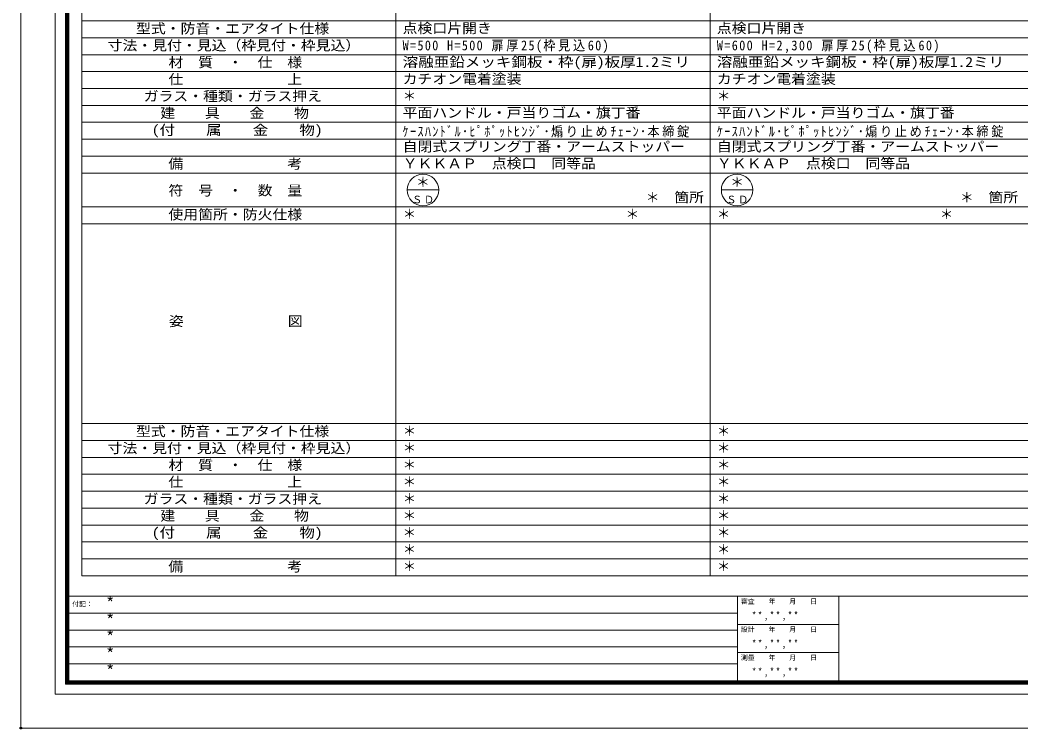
# Model space of a CAD drawing. Units: millimetres, scale not verified. Extents: x -14862 to 14850, y -10512 to 10500.
# Drawn here: x -14862 to -49, y -10512 to -30 of the extents above; entities that cross this region are included whole.
import ezdxf
from ezdxf.enums import TextEntityAlignment as Align

# ---------------------------------------------------------------- set-up
doc = ezdxf.new("R2010")
doc.units = ezdxf.units.MM
doc.header["$LTSCALE"] = 50
doc.header["$PDMODE"] = 32
doc.header["$PDSIZE"] = 25
doc.layers.add('0-0_0', color=7, linetype='Continuous')
doc.layers.add('0-2_YKK_ZWAK', color=7, linetype='Continuous')
for name, color, linetype, lineweight in [('0-1_USER1', 7, 'Continuous', 9), ('0-3_YKK_11', 7, 'Continuous', 9), ('0-4_YKK_12', 2, 'Continuous', 9), ('0-5_YSS_K', 4, 'Continuous', 9), ('0-6_YKK_13', 3, 'Continuous', 9)]:
    doc.layers.add(name, color=color, linetype=linetype, lineweight=lineweight)
doc.styles.add('ＭＳ ゴシック', font='')
doc.styles.get('ＭＳ ゴシック').set_extended_font_data('MS Gothic')

msp = doc.modelspace()

# ---------------------------------------------------------------- linework, layer by layer
at = {"layer": '0-1_USER1'}
for p, q in [((-14850, -10500), (-14850, 10500)), ((-14340.23, -9999.25), (-14340.23, 9987.41)), ((-14190.23, -9849.81), (-14190.23, 9837.97)), ((-14177.82, -9837.41), (-14177.82, 9825.57)), ((-14164.85, -9825), (-14164.85, 9812.59)), ((-14152.44, -9812.03), (-14152.44, 9799.62)), ((-14140.04, -9799.06), (-14140.04, 9787.22)), ((-13949.96, -8247.06), (-13949.96, 9617.94)), ((-9299.96, -8247.06), (-9299.96, 9617.94)), ((-4649.96, -8247.06), (-4649.96, 9617.94)), ((-13949.96, -42.06), (13950.04, -42.06)), ((-13949.96, -292.06), (13950.04, -292.06)), ((-13949.96, -542.06), (13950.04, -542.06)), ((-13949.96, -792.06), (13950.04, -792.06)), ((-13949.96, -1042.06), (13950.04, -1042.06)), ((-13949.96, -1292.06), (13950.04, -1292.06)), ((-13949.96, -1542.06), (13950.04, -1542.06)), ((-13949.96, -1792.06), (13950.04, -1792.06)), ((-13949.96, -2042.06), (13950.04, -2042.06)), ((-13949.96, -2292.06), (13950.04, -2292.06)), ((-9133.29, -2542.06), (-8666.63, -2542.06)), ((-4483.29, -2542.06), (-4016.63, -2542.06)), ((-13949.96, -2792.06), (13950.04, -2792.06)), ((-13949.96, -3042.06), (13950.04, -3042.06)), ((-13949.96, -5997.06), (13950.04, -5997.06)), ((-13949.96, -6247.06), (13950.04, -6247.06)), ((-13949.96, -6497.06), (13950.04, -6497.06)), ((-13949.96, -6747.06), (13950.04, -6747.06)), ((-13949.96, -6997.06), (13950.04, -6997.06)), ((-13949.96, -7247.06), (13950.04, -7247.06)), ((-13949.96, -7497.06), (13950.04, -7497.06)), ((-13949.96, -7747.06), (13950.04, -7747.06)), ((-13949.96, -7997.06), (13950.04, -7997.06)), ((-13949.96, -8247.06), (13950.04, -8247.06)), ((-14190.23, -8550.56), (14190.23, -8550.56)), ((-4245.68, -8550.56), (-4245.68, -9849.81)), ((-2746.8, -8550.56), (-2746.8, -9849.81)), ((-4245.68, -8798.68), (-14190.23, -8798.68)), ((-2746.8, -8965.6), (-4245.68, -8965.6)), ((-4245.68, -9049.62), (-14190.23, -9049.62)), ((-4245.68, -9299.44), (-14190.23, -9299.44)), ((-2746.8, -9382.33), (-4245.68, -9382.33)), ((-4245.68, -9549.25), (-14190.23, -9549.25)), ((14190.23, -9849.81), (-14190.23, -9849.81)), ((14177.82, -9837.41), (-14177.82, -9837.41)), ((14165.42, -9825), (-14164.85, -9825)), ((14152.45, -9812.03), (-14152.44, -9812.03)), ((14140.04, -9799.06), (-14140.04, -9799.06)), ((14340.79, -9999.25), (-14340.23, -9999.25)), ((-14850, -10500), (14850, -10500))]:
    msp.add_line(p, q, dxfattribs=at)
for centre in [(-8899.96, -2542.06), (-4249.96, -2542.06)]:
    msp.add_circle(centre, 233.33, dxfattribs=at)
msp.add_point((-14850, -10500), dxfattribs=at)
at = {"layer": '0-2_YKK_ZWAK'}
msp.add_point((-14850, -10500), dxfattribs=at)
at = {"layer": '0-3_YKK_11'}
msp.add_point((-14850, -10500), dxfattribs=at)
at = {"layer": '0-4_YKK_12'}
msp.add_point((-14850, -10500), dxfattribs=at)
at = {"layer": '0-5_YSS_K'}
msp.add_point((-14850, -10500), dxfattribs=at)
at = {"layer": '0-6_YKK_13'}
msp.add_point((-14850, -10500), dxfattribs=at)

# ---------------------------------------------------------------- texts
at = {"layer": '0-0_0', "style": 'ＭＳ ゴシック'}
for s, width, p in [('点検口片開き', 1.1, (-9199.96, -267.06)), ('点検口片開き', 1.1, (-4549.96, -267.06)), ('溶融亜鉛メッキ鋼板・枠(扉)板厚1.2ミリ', 1.15, (-9199.96, -767.06)), ('溶融亜鉛メッキ鋼板・枠(扉)板厚1.2ミリ', 1.15, (-4549.96, -767.06)), ('カチオン電着塗装', 1.1, (-9199.96, -1017.06)), ('カチオン電着塗装', 1.1, (-4549.96, -1017.06)), ('平面ハンドル・戸当りゴム・旗丁番', 1.1, (-9199.96, -1517.06)), ('平面ハンドル・戸当りゴム・旗丁番', 1.1, (-4549.96, -1517.06)), ('自閉式スプリング丁番・アームストッパー', 1.1, (-9199.96, -2017.06)), ('自閉式スプリング丁番・アームストッパー', 1.1, (-4549.96, -2017.06)), ('ＹＫＫＡＰ\u3000点検口\u3000同等品', 1.1, (-9199.96, -2267.06)), ('ＹＫＫＡＰ\u3000点検口\u3000同等品', 1.1, (-4549.96, -2267.06))]:
    msp.add_text(s, height=146.6, dxfattribs=dict(at, width=width)).set_placement(p, align=Align.BOTTOM_LEFT)
for p in [(-9199.96, -1267.06), (-4549.96, -1267.06), (-8999.96, -2542.06), (-4349.96, -2542.06), (-5599.96, -2767.06), (-949.96, -2767.06), (-9199.96, -3017.06), (-5899.96, -3017.06), (-4549.96, -3017.06), (-1249.96, -3017.06), (-9199.96, -6222.06), (-4549.96, -6222.06), (-9199.96, -6472.06), (-4549.96, -6472.06), (-9199.96, -6722.06), (-4549.96, -6722.06), (-9199.96, -6972.06), (-4549.96, -6972.06), (-9199.96, -7222.06), (-9199.96, -7222.06), (-4549.96, -7222.06), (-9199.96, -7472.06), (-4549.96, -7472.06), (-9199.96, -7722.06), (-4549.96, -7722.06), (-9199.96, -7972.06), (-4549.96, -7972.06), (-9199.96, -8222.06), (-4549.96, -8222.06)]:
    msp.add_text('＊', height=146.6, dxfattribs=at).set_placement(p, align=Align.BOTTOM_LEFT)
at = {"layer": '0-0_0', "char_height": 146.6, "attachment_point": 7, "style": 'ＭＳ ゴシック'}
for s, insert in [('\\T1.22;\\W0.9;W=500\\~H=500\\~扉厚25(枠見込60)', (-9199.96, -517.06)), ('\\T1.23;\\W0.9;W=600\\~H=2,300\\~扉厚25(枠見込60)', (-4549.96, -517.06)), ('\\T1.22;\\W0.9;ｹｰｽﾊﾝﾄﾞﾙ･ﾋﾟﾎﾟｯﾄﾋﾝｼﾞ･煽り止めﾁｪｰﾝ･本締錠', (-9199.96, -1767.06)), ('\\T1.22;\\W0.9;ｹｰｽﾊﾝﾄﾞﾙ･ﾋﾟﾎﾟｯﾄﾋﾝｼﾞ･煽り止めﾁｪｰﾝ･本締錠', (-4549.96, -1767.06))]:
    msp.add_mtext(s, dxfattribs=dict(at, insert=insert))
at = {"layer": '0-1_USER1', "style": 'ＭＳ ゴシック'}
for s, width, p in [('型式・防音・エアタイト仕様', 1.1, (-13146.33, -272.06)), ('寸法・見付・見込（枠見付・枠見込）', 1.1, (-13566.33, -522.06)), ('材\u3000質\u3000・\u3000仕\u3000様', 1.1, (-12666.33, -772.06)), ('仕\u3000\u3000\u3000\u3000\u3000\u3000\u3000上', 1.1, (-12666.33, -1022.06)), ('ガラス・種類・ガラス押え', 1.1, (-13033, -1272.06)), ('建\u3000\u3000具\u3000\u3000金\u3000\u3000物', 1.1, (-12786.33, -1522.06)), ('(付\u3000\u3000属\u3000\u3000金\u3000\u3000物)', 1.15, (-12913, -1772.06)), ('備\u3000\u3000\u3000\u3000\u3000\u3000\u3000考', 1.1, (-12666.33, -2272.06)), ('符\u3000号\u3000・\u3000数\u3000量', 1.1, (-12666.33, -2667.06)), ('箇所', 1.1, (-5179.96, -2767.06)), ('箇所', 1.1, (-529.96, -2767.06)), ('使用箇所・防火仕様', 1.1, (-12666.33, -3022.06)), ('姿\u3000\u3000\u3000\u3000\u3000\u3000\u3000図', 1.1, (-12659.66, -4599.56)), ('型式・防音・エアタイト仕様', 1.1, (-13146.33, -6227.06)), ('寸法・見付・見込（枠見付・枠見込）', 1.1, (-13566.33, -6477.06)), ('材\u3000質\u3000・\u3000仕\u3000様', 1.1, (-12666.33, -6727.06)), ('仕\u3000\u3000\u3000\u3000\u3000\u3000\u3000上', 1.1, (-12666.33, -6977.06)), ('ガラス・種類・ガラス押え', 1.1, (-13033, -7227.06)), ('建\u3000\u3000具\u3000\u3000金\u3000\u3000物', 1.1, (-12786.33, -7477.06)), ('(付\u3000\u3000属\u3000\u3000金\u3000\u3000物)', 1.15, (-12913, -7727.06)), ('備\u3000\u3000\u3000\u3000\u3000\u3000\u3000考', 1.1, (-12666.33, -8227.06))]:
    msp.add_text(s, height=146.6, dxfattribs=dict(at, width=width)).set_placement(p, align=Align.BOTTOM_LEFT)
at = {"layer": '0-1_USER1', "color": 3, "style": 'ＭＳ ゴシック'}
for p in [(-13590.04, -8798.68), (-13590.04, -9049.62), (-13590.04, -9299.62), (-13590.04, -9550.38), (-13590.04, -9800.38)]:
    msp.add_text('*', height=183.3, dxfattribs=at).set_placement(p, align=Align.BOTTOM_LEFT)
at = {"layer": '0-1_USER1', "color": 4, "style": 'ＭＳ ゴシック'}
for s, p in [('審査\u3000\u3000年\u3000\u3000月\u3000\u3000日', (-4195.68, -8683.68)), ('付記：', (-14090.04, -8723.68)), ('設計\u3000\u3000年\u3000\u3000月\u3000\u3000日', (-4195.68, -9098.72)), ('測量\u3000\u3000年\u3000\u3000月\u3000\u3000日', (-4195.68, -9515.45))]:
    msp.add_text(s, height=73.31, dxfattribs=at).set_placement(p, align=Align.BOTTOM_LEFT)
at = {"layer": '0-1_USER1', "char_height": 110, "attachment_point": 7, "style": 'ＭＳ ゴシック'}
for s, insert in [('\\T1.17;ＳＤ', (-9059.96, -2742.06)), ('\\T1.17;ＳＤ', (-4409.96, -2742.06)), ('\\T1.39;\\W0.85;**,**,**', (-4029.7, -8916.54)), ('\\T1.39;\\W0.85;**,**,**', (-4029.7, -9333.27)), ('\\T1.39;\\W0.85;**,**,**', (-4029.7, -9750))]:
    msp.add_mtext(s, dxfattribs=dict(at, insert=insert))

doc.saveas('drawing.dxf')
